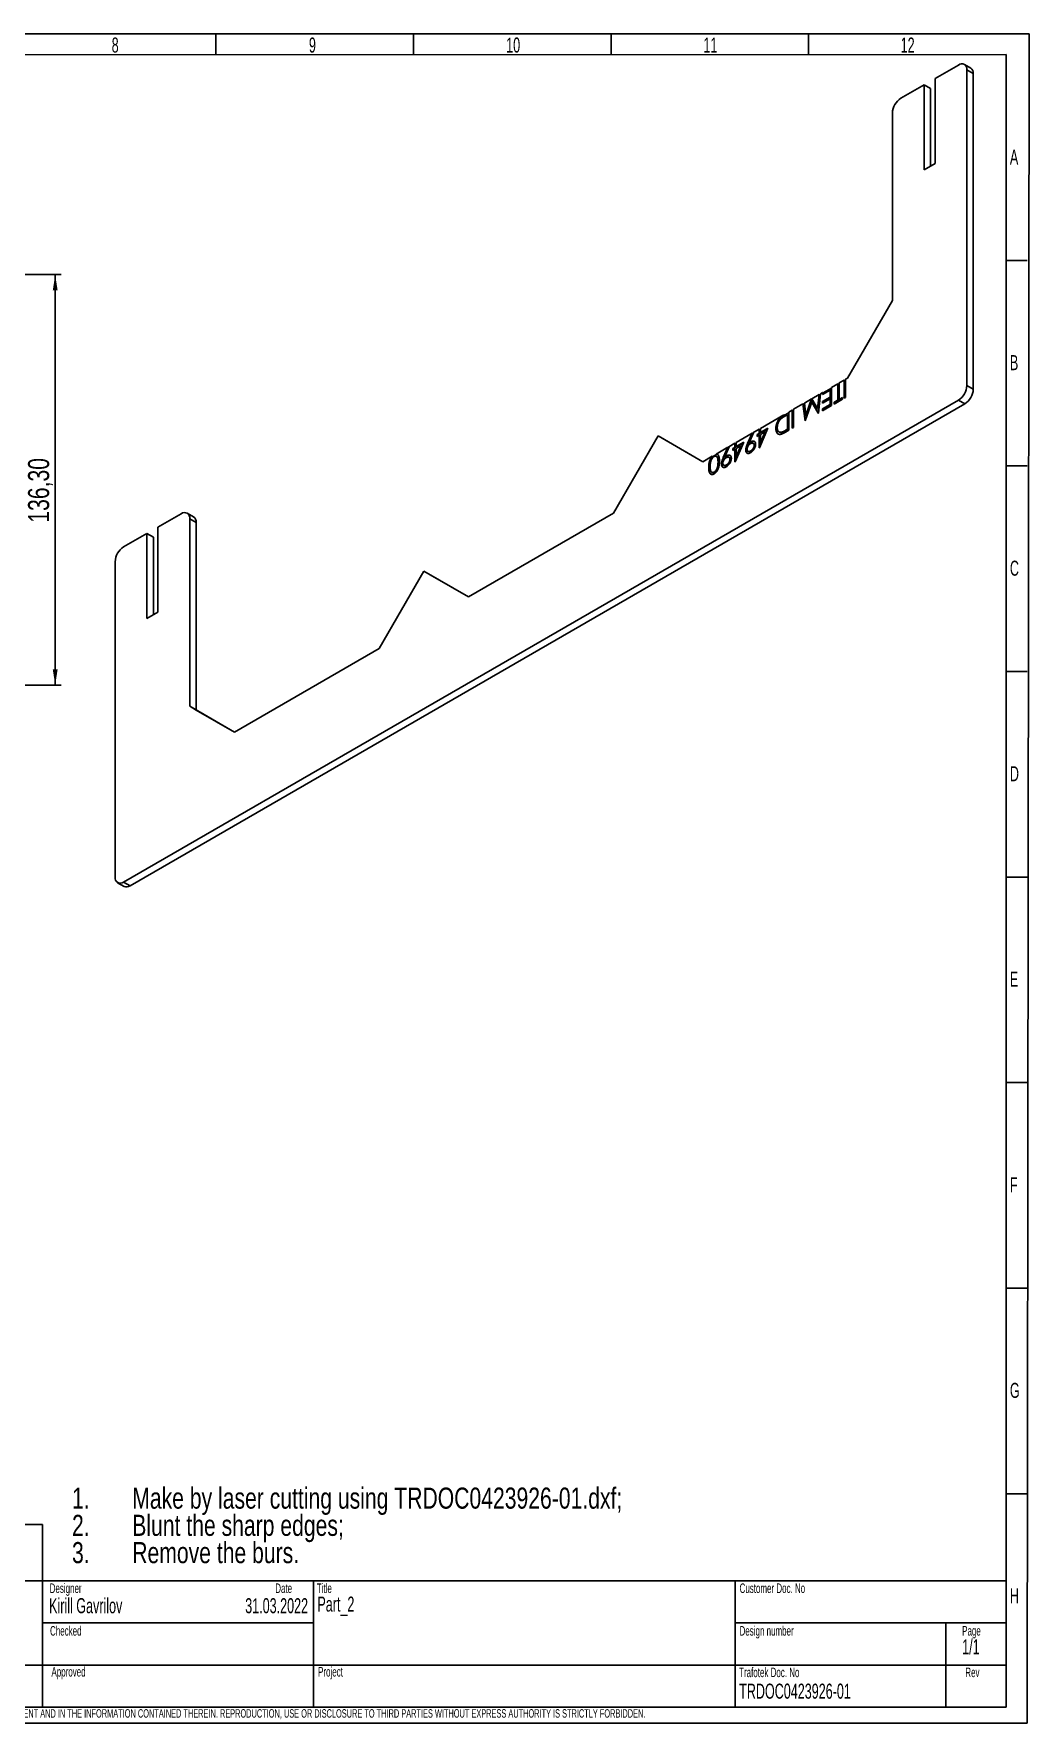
# Model space of a CAD drawing. Header units: millimetres. Extents: x 10 to 411, y 8 to 288.
# Drawn here: x 245.3 to 410.6, y 8 to 288.5 of the extents above; entities that cross this region are included whole.
import ezdxf

# ---------------------------------------------------------------- set-up
doc = ezdxf.new("R2010")
doc.units = ezdxf.units.MM
doc.layers.add('DIMENSIONS', color=124, linetype='Continuous')
doc.layers.add('SLD-0', color=179, linetype='Continuous')
doc.styles.add('SLDTEXTSTYLE1', font='TXT', dxfattribs={"width": 0.75})
doc.styles.add('SLDTEXTSTYLE2', font='TXT', dxfattribs={"width": 0.623711})
doc.styles.add('SLDTEXTSTYLE3', font='TXT', dxfattribs={"width": 0.523918})
doc.dimstyles.new('SLDDIMSTYLE0', dxfattribs={"dimtxt": 3.5, "dimasz": 2.6, "dimexe": 0, "dimexo": 0.0625, "dimgap": 0.875, "dimtad": 1, "dimlfac": 2, "dimrnd": 1e-09, "dimzin": 12, "dimdsep": 46, "dimtxsty": 'SLDTEXTSTYLE1', "dimsah": 1, "dimcen": 0.09, "dimadec": 0, "dimazin": 3, "dimtfac": 1, "dimtofl": 0, "dimtmove": 0, "dimatfit": 3, "dimfxl": 1, "dimfrac": 2, "dimtolj": 1, "dimtzin": 12, "dimarcsym": 0})

# ---------------------------------------------------------------- blocks, each defined once
blk = doc.blocks.new('SW_NOTE_0')
at = {"layer": 'DIMENSIONS', "color": 0, "char_height": 3.5, "attachment_point": 1, "style": 'SLDTEXTSTYLE1'}
for s, insert in [('1.', (-10, 4.51)), ('Make by laser cutting using TRDOC0423926-01.dxf;', (0, 4.51)), ('2.', (-10, -0.01)), ('Blunt the sharp edges;', (0, -0.01)), ('3.', (-10, -4.54)), ('Remove the burs.', (0, -4.54))]:
    blk.add_mtext(s, dxfattribs=dict(at, insert=insert))
blk = doc.blocks.new('_D_4')
at = {"layer": 'DIMENSIONS'}
for p, q in [((223.82, 248.51), (249.85, 248.51)), ((248.85, 248.51), (248.85, 180.36)), ((231.85, 180.36), (249.85, 180.36))]:
    blk.add_line(p, q, dxfattribs=at)
for points in [[(248.85, 248.51), (248.45, 245.91), (249.25, 245.91)], [(248.85, 180.36), (249.25, 182.96), (248.45, 182.96)]]:
    blk.add_solid(points, dxfattribs=at)
at = {"layer": 'DIMENSIONS', "insert": (244.34, 207.33), "char_height": 3.5, "attachment_point": 1, "rotation": 90, "style": 'SLDTEXTSTYLE1'}
blk.add_mtext('136,30', dxfattribs=at)

msp = doc.modelspace()

# ---------------------------------------------------------------- linework, layer by layer
at = {"color": 7, "linetype": 'Continuous', "lineweight": 25}
for p, q in [((394.9369, 281.0752), (398.8083, 283.3102)), ((400.8688, 282.7969), (399.8082, 283.4092)), ((394.9369, 281.0752), (394.9369, 266.9491)), ((400.2225, 230.1124), (400.2225, 282.4935)), ((401.2831, 281.8812), (400.2225, 282.4935)), ((401.2831, 229.5001), (401.2831, 281.8812)), ((389.2623, 277.7994), (393.1337, 280.0343)), ((393.1337, 265.9082), (393.1337, 280.0343)), ((394.1944, 279.422), (393.1337, 280.0343)), ((394.1944, 266.5205), (394.1944, 279.422)), ((387.8481, 275.3499), (387.8481, 244.1989)), ((394.9369, 266.9491), (393.1337, 265.9082)), ((387.8481, 244.1989), (380.4235, 231.3391)), ((378.7781, 230.3892), (377.7371, 229.7882)), ((378.7781, 227.6748), (378.7781, 230.3892)), ((378.8665, 230.3382), (378.7781, 230.3892)), ((378.8665, 230.3382), (379.0131, 230.4228)), ((378.8665, 227.6238), (378.8665, 230.3382)), ((379.8526, 231.0095), (379.0131, 230.5249)), ((379.0131, 230.5249), (379.0131, 227.8105)), ((379.8526, 227.9849), (379.8526, 231.0095)), ((379.941, 230.9585), (379.8526, 231.0095)), ((379.941, 230.9585), (380.0877, 231.0432)), ((379.941, 228.0359), (379.941, 230.9585)), ((380.4235, 231.3391), (380.0877, 231.1452)), ((380.0877, 231.1452), (380.0877, 228.1206)), ((400.2225, 230.1124), (401.2831, 229.5001)), ((260.2153, 147.6549), (398.8083, 227.6629)), ((374.4347, 227.8818), (373.2384, 227.1912)), ((373.2384, 227.1912), (373.4892, 225.1596)), ((374.463, 227.3553), (373.3843, 224.2508)), ((373.4892, 225.1596), (374.4347, 227.8818)), ((373.5776, 225.1086), (374.5231, 227.8308)), ((374.5231, 227.8308), (374.4347, 227.8818)), ((375.5444, 225.4978), (374.463, 227.3553)), ((374.5514, 227.3043), (374.463, 227.3553)), ((375.6871, 228.6048), (374.4877, 227.9124)), ((374.4877, 227.9124), (375.4369, 226.2791)), ((374.5231, 227.8308), (374.5321, 227.836)), ((375.5801, 225.5373), (374.5514, 227.3043)), ((375.4369, 226.2791), (375.6871, 228.6048)), ((375.5252, 226.2281), (375.7755, 228.5538)), ((375.9238, 228.7414), (375.578, 225.5172)), ((375.7755, 228.5538), (375.6871, 228.6048)), ((375.7755, 228.5538), (375.9121, 228.6326)), ((376.2596, 228.9353), (375.9238, 228.7414)), ((377.502, 229.3423), (376.2596, 228.6251)), ((376.2596, 228.6251), (376.2596, 228.9353)), ((376.348, 228.8843), (376.2596, 228.9353)), ((376.2596, 227.4618), (377.502, 228.179)), ((377.502, 227.8688), (376.2596, 227.1515)), ((376.2596, 227.1515), (376.2596, 227.4618)), ((376.348, 227.4107), (376.2596, 227.4618)), ((376.348, 228.8843), (377.7371, 229.6862)), ((376.348, 228.6761), (376.348, 228.8843)), ((376.348, 227.4107), (377.5904, 228.128)), ((376.348, 227.2026), (376.348, 227.4107)), ((377.502, 228.179), (377.502, 229.3423)), ((377.5904, 229.2913), (377.502, 229.3423)), ((377.5904, 228.128), (377.502, 228.179)), ((377.502, 226.9381), (377.502, 227.8688)), ((377.5904, 227.8178), (377.502, 227.8688)), ((377.5904, 228.128), (377.5904, 229.2913)), ((377.5904, 226.8871), (377.5904, 227.8178)), ((377.7371, 229.7882), (377.7371, 226.7636)), ((379.584, 227.8298), (378.2072, 227.035)), ((378.2072, 227.3452), (378.7781, 227.6748)), ((378.2072, 227.035), (378.2072, 227.3452)), ((378.2956, 227.2942), (378.2072, 227.3452)), ((378.2956, 227.2942), (378.8665, 227.6238)), ((378.2956, 227.0861), (378.2956, 227.2942)), ((378.8665, 227.6238), (378.7781, 227.6748)), ((379.0131, 227.8105), (379.584, 228.14)), ((379.1015, 227.7595), (379.0131, 227.8105)), ((379.1015, 227.7595), (379.584, 228.038)), ((379.584, 228.14), (379.584, 227.8298)), ((380.0877, 228.1206), (379.8526, 227.9849)), ((399.8689, 227.0506), (398.8083, 227.6629)), ((261.276, 147.0426), (399.8689, 227.0506)), ((369.84, 225.2293), (365.9505, 222.984)), ((369.9284, 225.1783), (369.84, 225.2293)), ((369.9284, 225.1783), (370.6517, 225.5959)), ((370.4166, 225.252), (370.116, 225.0785)), ((370.505, 225.201), (370.4166, 225.252)), ((370.4166, 222.8478), (370.4166, 225.252)), ((370.505, 222.7968), (370.505, 225.201)), ((371.2226, 226.0275), (370.6517, 225.6979)), ((370.6517, 225.6979), (370.6517, 222.6733)), ((371.2226, 223.0029), (371.2226, 226.0275)), ((371.311, 225.9765), (371.2226, 226.0275)), ((371.311, 225.9765), (371.4576, 226.0611)), ((371.311, 223.0539), (371.311, 225.9765)), ((373.0023, 227.0549), (371.4576, 226.1632)), ((371.4576, 226.1632), (371.4576, 223.1386)), ((373.3502, 224.2311), (373.0023, 227.0549)), ((373.0907, 227.0039), (373.0023, 227.0549)), ((373.0907, 227.0039), (373.2502, 227.0959)), ((373.4179, 224.3476), (373.0907, 227.0039)), ((373.5776, 225.1086), (373.4892, 225.1596)), ((375.5252, 226.2281), (375.4369, 226.2791)), ((375.578, 225.5172), (375.5444, 225.4978)), ((376.2596, 226.2209), (377.502, 226.9381)), ((377.7371, 226.7636), (376.2596, 225.9107)), ((376.2596, 225.9107), (376.2596, 226.2209)), ((376.348, 226.1699), (376.2596, 226.2209)), ((376.348, 226.1699), (377.5904, 226.8871)), ((376.348, 225.9617), (376.348, 226.1699)), ((377.5904, 226.8871), (377.502, 226.9381)), ((348.9572, 221.7477), (341.5326, 208.8878)), ((356.3819, 217.4601), (348.9572, 221.7477)), ((348.9572, 221.7477), (350.0179, 221.1354)), ((364.5614, 222.1821), (361.9209, 220.6577)), ((363.8009, 220.4585), (364.5614, 222.1821)), ((363.8892, 220.4075), (364.6498, 222.131)), ((364.7951, 222.2437), (364.0669, 220.5939)), ((364.6498, 222.131), (364.5614, 222.1821)), ((364.7781, 222.2051), (364.6498, 222.131)), ((365.7154, 222.8483), (364.7039, 222.2643)), ((364.7039, 222.2643), (364.7951, 222.2437)), ((364.7039, 222.2643), (364.7839, 222.2181)), ((365.4132, 221.9758), (365.7154, 222.1503)), ((365.4132, 221.6656), (365.4132, 221.9758)), ((365.5016, 221.9248), (365.4132, 221.9758)), ((365.7154, 221.8401), (365.4132, 221.6656)), ((365.5016, 221.9248), (365.8038, 222.0993)), ((365.5016, 221.7166), (365.5016, 221.9248)), ((365.7154, 222.1503), (365.7154, 222.8483)), ((365.8038, 222.7973), (365.7154, 222.8483)), ((365.8038, 222.0993), (365.7154, 222.1503)), ((365.7154, 219.7461), (365.7154, 221.8401)), ((365.8038, 221.7891), (365.7154, 221.8401)), ((367.193, 223.0033), (365.7632, 219.7737)), ((365.8038, 222.7973), (365.9505, 222.8819)), ((365.8038, 222.0993), (365.8038, 222.7973)), ((365.8038, 219.8655), (365.8038, 221.7891)), ((365.9505, 222.286), (367.193, 223.0033)), ((365.9505, 222.984), (365.9505, 222.286)), ((366.7312, 222.4265), (365.9505, 221.9758)), ((365.9505, 220.6622), (366.7312, 222.4265)), ((366.0389, 222.235), (365.9505, 222.286)), ((365.9505, 221.9758), (365.9505, 220.6622)), ((366.0389, 222.235), (367.1323, 222.8662)), ((366.0389, 220.6112), (366.8196, 222.3755)), ((366.8196, 222.3755), (366.7312, 222.4265)), ((368.591, 222.9321), (368.5026, 222.9831)), ((369.0145, 222.4076), (369.1249, 222.3438)), ((369.516, 222.3107), (369.4276, 222.3617)), ((370.6517, 222.6733), (370.1228, 222.368)), ((370.2325, 222.7415), (370.4166, 222.8478)), ((370.3209, 222.6905), (370.2325, 222.7415)), ((370.3209, 222.6905), (370.505, 222.7968)), ((370.505, 222.7968), (370.4166, 222.8478)), ((371.4576, 223.1386), (371.2226, 223.0029)), ((373.3843, 224.2508), (373.3502, 224.2311)), ((356.382, 217.4602), (350.0179, 221.1354)), ((360.5318, 219.8558), (358.5759, 218.7267)), ((359.7713, 218.1323), (360.5318, 219.8558)), ((359.8596, 218.0813), (360.6202, 219.8048)), ((360.7655, 219.9175), (360.0373, 218.2677)), ((360.6202, 219.8048), (360.5318, 219.8558)), ((360.7485, 219.8789), (360.6202, 219.8048)), ((361.6858, 220.522), (360.6743, 219.9381)), ((360.6743, 219.9381), (360.7655, 219.9175)), ((360.6743, 219.9381), (360.7543, 219.8919)), ((361.3836, 219.6496), (361.6858, 219.8241)), ((361.3836, 219.3394), (361.3836, 219.6496)), ((361.472, 219.5986), (361.3836, 219.6496)), ((361.6858, 219.5138), (361.3836, 219.3394)), ((361.472, 219.5986), (361.7742, 219.773)), ((361.472, 219.3904), (361.472, 219.5986)), ((361.6858, 219.8241), (361.6858, 220.522)), ((361.7742, 220.471), (361.6858, 220.522)), ((361.7742, 219.773), (361.6858, 219.8241)), ((361.6858, 217.4199), (361.6858, 219.5138)), ((361.7742, 219.4628), (361.6858, 219.5138)), ((363.1634, 220.677), (361.7336, 217.4475)), ((361.7742, 220.471), (361.9209, 220.5557)), ((361.7742, 219.773), (361.7742, 220.471)), ((361.7742, 217.5393), (361.7742, 219.4628)), ((361.9209, 219.9598), (363.1634, 220.677)), ((361.9209, 220.6577), (361.9209, 219.9598)), ((361.9209, 218.336), (362.7016, 220.1003)), ((362.7016, 220.1003), (361.9209, 219.6495)), ((362.0093, 219.9087), (361.9209, 219.9598)), ((361.9209, 219.6495), (361.9209, 218.336)), ((362.0093, 219.9087), (363.1027, 220.5399)), ((362.0093, 218.2849), (362.79, 220.0492)), ((362.79, 220.0492), (362.7016, 220.1003)), ((363.5875, 219.3451), (363.4992, 219.3961)), ((363.8892, 220.4075), (363.8009, 220.4585)), ((363.8683, 219.2072), (363.9788, 219.1435)), ((364.1553, 220.5429), (364.0669, 220.5939)), ((364.4113, 219.2014), (364.3229, 219.2525)), ((364.4307, 220.7249), (364.3423, 220.776)), ((364.8674, 220.4383), (364.7569, 220.5021)), ((364.9979, 220.1411), (364.9095, 220.1921)), ((365.7632, 219.7737), (365.7154, 219.7461)), ((366.0389, 220.6112), (365.9505, 220.6622)), ((357.9384, 218.3587), (356.3819, 217.4601)), ((357.4424, 216.4592), (357.354, 216.5102)), ((358.0268, 218.3077), (357.9384, 218.3587)), ((358.6643, 218.6757), (358.0268, 218.3077)), ((358.5759, 218.7267), (358.6643, 218.6757)), ((358.7498, 218.2781), (358.6393, 218.3419)), ((358.9871, 217.3497), (358.8987, 217.4008)), ((359.5579, 217.0189), (359.4696, 217.0699)), ((359.8596, 218.0813), (359.7713, 218.1323)), ((359.8387, 216.881), (359.9492, 216.8172)), ((360.1257, 218.2167), (360.0373, 218.2677)), ((360.3817, 216.8752), (360.2933, 216.9262)), ((360.4011, 218.3987), (360.3127, 218.4497)), ((360.8378, 218.112), (360.7273, 218.1758)), ((360.9683, 217.8149), (360.8799, 217.8659)), ((361.7336, 217.4475), (361.6858, 217.4199)), ((362.0093, 218.2849), (361.9209, 218.336)), ((357.8523, 215.7184), (357.9628, 215.6547)), ((358.3386, 215.6957), (358.2502, 215.7467)), ((265.8899, 206.578), (269.7613, 208.8129)), ((271.8219, 208.2996), (270.7612, 208.9119)), ((271.1755, 176.8452), (271.1755, 207.9962)), ((272.2362, 207.3839), (271.1755, 207.9962)), ((341.5326, 208.8878), (317.491, 195.0089)), ((260.2153, 203.3022), (264.0867, 205.5371)), ((264.0867, 191.4109), (264.0867, 205.5371)), ((265.1474, 204.9248), (264.0867, 205.5371)), ((265.1474, 192.0232), (265.1474, 204.9248)), ((265.8899, 206.578), (265.8899, 192.4518)), ((272.2362, 176.2329), (272.2362, 207.3839)), ((258.8011, 200.8527), (258.8011, 148.4716)), ((310.0664, 199.2964), (302.6417, 186.4366)), ((317.491, 195.0089), (310.0664, 199.2964)), ((310.0664, 199.2964), (311.127, 198.6841)), ((317.4912, 195.009), (311.127, 198.6841)), ((265.8899, 192.4518), (264.0867, 191.4109)), ((302.6417, 186.4366), (278.6001, 172.5577)), ((278.6001, 172.5577), (271.1755, 176.8452)), ((271.1755, 176.8452), (272.2362, 176.2329)), ((278.6003, 172.5578), (272.2362, 176.2329)), ((259.2154, 147.5559), (260.2761, 146.9436)), ((260.2153, 147.6549), (261.276, 147.0426))]:
    msp.add_line(p, q, dxfattribs=at)
for centre, radius, start, end in [((399.3603, 282.6333), 0.8734, 350.785963, 129.203285), ((400.3031, 281.9894), 0.986, 353.701152, 54.986667), ((390.9185, 275.2102), 3.0736, 122.605478, 177.394522), ((397.152, 230.2521), 3.0736, 302.605478, 357.394522), ((398.2127, 229.6398), 3.0736, 302.605478, 357.394522), ((270.3133, 208.1361), 0.8734, 350.785963, 129.203285), ((271.2561, 207.4921), 0.986, 353.701152, 54.986667), ((261.8716, 200.713), 3.0736, 122.605478, 177.394522), ((259.6633, 148.3317), 0.8734, 170.785963, 309.203285), ((260.6902, 147.8604), 1.006, 245.692881, 305.617577)]:
    msp.add_arc(centre, radius, start, end, dxfattribs=at)
for points, knots in [([(368.5026, 222.9831), (368.5031, 223.0208), (368.504, 223.095), (368.5123, 223.2084), (368.5244, 223.3207), (368.5431, 223.4332), (368.5661, 223.5451), (368.5944, 223.6566), (368.628, 223.7677), (368.6669, 223.8779), (368.7096, 223.9857), (368.756, 224.0902), (368.8047, 224.1911), (368.8574, 224.2878), (368.9124, 224.3815), (368.9715, 224.4704), (369.0329, 224.556), (369.0984, 224.6379), (369.1686, 224.7176), (369.2453, 224.795), (369.3282, 224.8713), (369.4178, 224.9458), (369.514, 225.0196), (369.6168, 225.0912), (369.7262, 225.1626), (369.8013, 225.2067), (369.84, 225.2293)], [0, 0, 0, 0, 0.046078933, 0.090803351, 0.13429017, 0.177017662, 0.218814422, 0.260152581, 0.300986781, 0.341519268, 0.381487275, 0.420162494, 0.457766557, 0.494780748, 0.531055647, 0.566986261, 0.602559674, 0.638045847, 0.674795303, 0.713407958, 0.754451131, 0.79782304, 0.843995382, 0.893075631, 0.944965437, 1, 1, 1, 1]), ([(368.591, 222.9321), (368.5914, 222.9698), (368.5924, 223.044), (368.6007, 223.1574), (368.6128, 223.2697), (368.6315, 223.3821), (368.6545, 223.494), (368.6828, 223.6056), (368.7164, 223.7167), (368.7553, 223.8268), (368.798, 223.9347), (368.8444, 224.0391), (368.8931, 224.14), (368.9458, 224.2368), (369.0008, 224.3305), (369.0599, 224.4194), (369.1213, 224.505), (369.1868, 224.5869), (369.257, 224.6666), (369.3337, 224.744), (369.4166, 224.8203), (369.5062, 224.8948), (369.6024, 224.9686), (369.7052, 225.0401), (369.8146, 225.1115), (369.8897, 225.1556), (369.9284, 225.1783)], [0, 0, 0, 0, 0.046078933, 0.090803351, 0.13429017, 0.177017662, 0.218814422, 0.260152581, 0.300986781, 0.341519268, 0.381487275, 0.420162494, 0.457766557, 0.494780748, 0.531055647, 0.566986261, 0.602559674, 0.638045847, 0.674795303, 0.713407958, 0.754451131, 0.79782304, 0.843995382, 0.893075631, 0.944965437, 1, 1, 1, 1]), ([(369.3673, 224.5693), (369.3434, 224.5458), (369.2961, 224.4993), (369.2281, 224.4249), (369.1647, 224.3468), (369.1047, 224.2658), (369.0486, 224.1815), (368.9966, 224.0937), (368.9484, 224.003), (368.9047, 223.9095), (368.8651, 223.8139), (368.831, 223.7169), (368.8022, 223.619), (368.7785, 223.5202), (368.7601, 223.4207), (368.7471, 223.3202), (368.7391, 223.2186), (368.7381, 223.1521), (368.7376, 223.1182)], [0, 0, 0, 0, 0.06240129, 0.12331213, 0.18308578, 0.24173182, 0.30085031, 0.35993899, 0.41912803, 0.47976421, 0.54070549, 0.60214534, 0.66452434, 0.72785344, 0.79250989, 0.85927327, 0.92847954, 1, 1, 1, 1]), ([(370.116, 225.0785), (370.0728, 225.0533), (369.9897, 225.0049), (369.8702, 224.9323), (369.7611, 224.8634), (369.6622, 224.798), (369.5737, 224.736), (369.4953, 224.6786), (369.4274, 224.6241), (369.3863, 224.5866), (369.3673, 224.5693)], [0, 0, 0, 0, 0.17190066, 0.33062793, 0.47554884, 0.60674619, 0.7250238, 0.82974239, 0.92132282, 1, 1, 1, 1]), ([(369.2917, 221.9973), (369.2614, 221.9931), (369.2015, 221.9849), (369.1162, 221.9854), (369.0356, 221.9951), (368.9605, 222.0156), (368.8905, 222.0459), (368.8248, 222.0851), (368.7653, 222.1361), (368.71, 222.1953), (368.6615, 222.2649), (368.6188, 222.3425), (368.5824, 222.428), (368.5539, 222.5233), (368.5304, 222.6255), (368.5146, 222.7372), (368.5042, 222.8562), (368.5031, 222.9404), (368.5026, 222.9831)], [0, 0, 0, 0, 0.06154353, 0.12169145, 0.18115062, 0.24006571, 0.29867208, 0.35761618, 0.4175722, 0.47864895, 0.54039374, 0.60233023, 0.66510855, 0.72856566, 0.79365537, 0.86053753, 0.92923762, 1, 1, 1, 1]), ([(368.9635, 222.0221), (368.8793, 222.0847), (368.6411, 222.2619), (368.6107, 222.669), (368.591, 222.9321)], [0, 0, 0, 0, 0.35344996, 1, 1, 1, 1]), ([(368.7376, 223.1182), (368.738, 223.0831), (368.7388, 223.014), (368.7483, 222.9175), (368.7621, 222.8275), (368.7821, 222.7448), (368.8079, 222.6694), (368.8388, 222.6005), (368.8763, 222.5399), (368.9187, 222.486), (368.9663, 222.4402), (369.0189, 222.4032), (369.076, 222.3746), (369.1373, 222.3541), (369.2035, 222.3431), (369.2737, 222.3399), (369.3488, 222.346), (369.4011, 222.3564), (369.4276, 222.3617)], [0, 0, 0, 0, 0.07014206, 0.13779469, 0.20319983, 0.26713933, 0.3299811, 0.39158851, 0.45305506, 0.51408261, 0.57474081, 0.63459852, 0.69384165, 0.75347367, 0.81315009, 0.87409605, 0.93601533, 1, 1, 1, 1]), ([(369.1211, 222.3634), (369.1637, 222.3371), (369.2737, 222.2693), (369.424, 222.295), (369.516, 222.3107)], [0, 0, 0, 0, 0.387788125, 1, 1, 1, 1]), ([(370.1228, 222.368), (370.0768, 222.3418), (369.9879, 222.2913), (369.8595, 222.2218), (369.7409, 222.1616), (369.632, 222.1109), (369.5329, 222.0684), (369.4435, 222.0354), (369.3639, 222.0114), (369.3149, 222.0018), (369.2917, 221.9973)], [0, 0, 0, 0, 0.16428963, 0.31740672, 0.45884478, 0.58874629, 0.70783058, 0.81576956, 0.91287968, 1, 1, 1, 1]), ([(369.4276, 222.3617), (369.4496, 222.3674), (369.4963, 222.3794), (369.5725, 222.4072), (369.6583, 222.4423), (369.754, 222.4854), (369.8595, 222.5376), (369.975, 222.5977), (370.1004, 222.6657), (370.1874, 222.7156), (370.2325, 222.7415)], [0, 0, 0, 0, 0.08431862, 0.17928451, 0.28658253, 0.40511148, 0.53559287, 0.67819021, 0.83297584, 1, 1, 1, 1]), ([(369.516, 222.3107), (369.538, 222.3164), (369.5847, 222.3284), (369.6609, 222.3561), (369.7467, 222.3913), (369.8424, 222.4344), (369.9479, 222.4866), (370.0634, 222.5467), (370.1888, 222.6147), (370.2757, 222.6646), (370.3209, 222.6905)], [0, 0, 0, 0, 0.08431862, 0.17928451, 0.28658253, 0.40511148, 0.53559287, 0.67819021, 0.83297584, 1, 1, 1, 1]), ([(363.4992, 219.3961), (363.5, 219.4284), (363.5018, 219.4938), (363.5144, 219.5987), (363.5352, 219.7103), (363.5588, 219.8085), (363.5834, 219.892), (363.604, 219.9596), (363.6291, 220.0319), (363.6576, 220.1087), (363.6882, 220.1899), (363.7227, 220.2756), (363.7603, 220.3655), (363.7871, 220.427), (363.8009, 220.4585)], [0, 0, 0, 0, 0.09831201, 0.19940132, 0.30482373, 0.41537453, 0.47402035, 0.53675813, 0.60304249, 0.67411601, 0.74943729, 0.8282674, 0.91206128, 1, 1, 1, 1]), ([(364.3109, 218.9353), (364.2746, 218.9159), (364.2029, 218.8776), (364.0973, 218.8397), (363.9961, 218.8196), (363.9, 218.8174), (363.8116, 218.8335), (363.7317, 218.8668), (363.6628, 218.9195), (363.604, 218.9883), (363.5577, 219.0726), (363.5238, 219.1688), (363.5031, 219.2765), (363.5005, 219.356), (363.4992, 219.3961)], [0, 0, 0, 0, 0.08552585, 0.16899103, 0.25231653, 0.33604917, 0.41942466, 0.50127499, 0.583707, 0.66765361, 0.7519368, 0.8346098, 0.91653177, 1, 1, 1, 1]), ([(363.5875, 219.3451), (363.5884, 219.3774), (363.5902, 219.4428), (363.6028, 219.5477), (363.6235, 219.6593), (363.6472, 219.7574), (363.6718, 219.841), (363.6924, 219.9086), (363.7175, 219.9809), (363.746, 220.0576), (363.7766, 220.1389), (363.8111, 220.2245), (363.8487, 220.3145), (363.8755, 220.376), (363.8892, 220.4075)], [0, 0, 0, 0, 0.09831201, 0.19940132, 0.30482373, 0.41537453, 0.47402035, 0.53675813, 0.60304249, 0.67411601, 0.74943729, 0.8282674, 0.91206128, 1, 1, 1, 1]), ([(363.8303, 218.8364), (363.8103, 218.8411), (363.7139, 218.8639), (363.6196, 219.0456), (363.5982, 219.2453), (363.5875, 219.3451)], [0, 0, 0, 0, 0.11624201, 0.55816282, 1, 1, 1, 1]), ([(364.2988, 220.4406), (364.278, 220.4279), (364.2374, 220.4032), (364.178, 220.3612), (364.122, 220.3149), (364.0689, 220.2647), (364.0189, 220.2111), (363.972, 220.1537), (363.9286, 220.0924), (363.8886, 220.0284), (363.8523, 219.9627), (363.821, 219.8967), (363.7939, 219.8314), (363.7723, 219.7665), (363.7548, 219.7022), (363.7427, 219.6383), (363.736, 219.5753), (363.7348, 219.5344), (363.7342, 219.5137)], [0, 0, 0, 0, 0.07273292, 0.14158627, 0.20841961, 0.27253624, 0.33572134, 0.39805975, 0.45974872, 0.52248071, 0.58426632, 0.64484512, 0.70381436, 0.76144353, 0.81998116, 0.87848375, 0.93824759, 1, 1, 1, 1]), ([(363.7342, 219.5137), (363.7347, 219.4935), (363.7357, 219.4538), (363.7436, 219.3992), (363.7575, 219.3504), (363.7764, 219.3066), (363.8007, 219.2682), (363.8303, 219.2354), (363.8654, 219.208), (363.9053, 219.1863), (363.9491, 219.1705), (363.996, 219.1618), (364.0448, 219.1593), (364.0962, 219.165), (364.1494, 219.176), (364.2051, 219.1942), (364.2633, 219.22), (364.3028, 219.2415), (364.3229, 219.2525)], [0, 0, 0, 0, 0.06073771, 0.11969112, 0.17769138, 0.23591203, 0.29449096, 0.35413184, 0.41550179, 0.48006301, 0.54497531, 0.60911045, 0.67253005, 0.73555021, 0.7991856, 0.86433366, 0.93086253, 1, 1, 1, 1]), ([(363.9771, 219.1654), (363.9997, 219.147), (364.0634, 219.0953), (364.2206, 219.1095), (364.3477, 219.1708), (364.4113, 219.2014)], [0, 0, 0, 0, 0.21561535, 0.60761708, 1, 1, 1, 1]), ([(364.0669, 220.5939), (364.1133, 220.6276), (364.2048, 220.6939), (364.297, 220.7489), (364.3423, 220.776)], [0, 0, 0, 0, 0.50799251, 1, 1, 1, 1]), ([(364.1553, 220.5429), (364.2017, 220.5766), (364.2932, 220.6429), (364.3854, 220.6979), (364.4307, 220.7249)], [0, 0, 0, 0, 0.50799251, 1, 1, 1, 1]), ([(364.9095, 220.1921), (364.9091, 220.2123), (364.9082, 220.2521), (364.8996, 220.3063), (364.8851, 220.3548), (364.8659, 220.3984), (364.8402, 220.4357), (364.809, 220.4673), (364.7729, 220.4947), (364.7308, 220.5145), (364.6857, 220.5296), (364.6372, 220.5375), (364.5863, 220.5382), (364.5334, 220.5329), (364.478, 220.5203), (364.4203, 220.501), (364.3602, 220.474), (364.3194, 220.4519), (364.2988, 220.4406)], [0, 0, 0, 0, 0.05955456, 0.11745249, 0.17448431, 0.23179217, 0.2892813, 0.34877468, 0.41054757, 0.4747272, 0.53975775, 0.60412355, 0.66839229, 0.73204283, 0.79668823, 0.86287125, 0.93044415, 1, 1, 1, 1]), ([(365.1446, 220.343), (365.1433, 220.2999), (365.1407, 220.2154), (365.1203, 220.0822), (365.0864, 219.9478), (365.0398, 219.8128), (364.9801, 219.6793), (364.9091, 219.5488), (364.8264, 219.4226), (364.7341, 219.302), (364.6344, 219.1899), (364.5296, 219.0907), (364.4214, 219.0035), (364.3479, 218.9581), (364.3109, 218.9353)], [0, 0, 0, 0, 0.085250921, 0.167330264, 0.248180768, 0.329200218, 0.409946107, 0.490624231, 0.573035074, 0.65830835, 0.744266921, 0.828981514, 0.91393641, 1, 1, 1, 1]), ([(364.3229, 219.2525), (364.3429, 219.2646), (364.382, 219.2886), (364.4397, 219.3296), (364.495, 219.3756), (364.5481, 219.4259), (364.5993, 219.4793), (364.6478, 219.5381), (364.6941, 219.6007), (364.7379, 219.6669), (364.7778, 219.7349), (364.8134, 219.8027), (364.843, 219.8699), (364.8673, 219.9364), (364.8862, 220.002), (364.9001, 220.0668), (364.908, 220.1306), (364.909, 220.1714), (364.9095, 220.1921)], [0, 0, 0, 0, 0.0687038, 0.13479629, 0.19951424, 0.26330412, 0.32647727, 0.38952118, 0.45331105, 0.51838093, 0.58309889, 0.64500845, 0.70479411, 0.76351525, 0.82187725, 0.88001831, 0.93911484, 1, 1, 1, 1]), ([(364.3423, 220.776), (364.3698, 220.791), (364.4238, 220.8206), (364.5032, 220.8538), (364.5795, 220.8782), (364.6526, 220.8917), (364.7224, 220.8954), (364.789, 220.8893), (364.8524, 220.8731), (364.9119, 220.8471), (364.966, 220.8121), (365.0143, 220.7698), (365.0542, 220.7181), (365.0879, 220.6599), (365.1127, 220.5918), (365.1313, 220.5167), (365.1425, 220.4337), (365.1439, 220.3735), (365.1446, 220.343)], [0, 0, 0, 0, 0.06629268, 0.13012673, 0.19285572, 0.25475088, 0.31591438, 0.3773406, 0.44020561, 0.50417332, 0.56802967, 0.63022166, 0.69085337, 0.75103291, 0.81147209, 0.87275476, 0.93539291, 1, 1, 1, 1]), ([(364.4113, 219.2014), (364.4313, 219.2136), (364.4704, 219.2375), (364.5281, 219.2786), (364.5834, 219.3246), (364.6365, 219.3748), (364.6877, 219.4283), (364.7362, 219.4871), (364.7825, 219.5497), (364.8263, 219.6159), (364.8662, 219.6839), (364.9018, 219.7517), (364.9314, 219.8189), (364.9557, 219.8853), (364.9746, 219.9509), (364.9885, 220.0158), (364.9964, 220.0796), (364.9974, 220.1204), (364.9979, 220.1411)], [0, 0, 0, 0, 0.0687038, 0.13479629, 0.19951424, 0.26330412, 0.32647727, 0.38952118, 0.45331105, 0.51838093, 0.58309889, 0.64500845, 0.70479411, 0.76351525, 0.82187725, 0.88001831, 0.93911484, 1, 1, 1, 1]), ([(364.4307, 220.7249), (364.5493, 220.7815), (364.7679, 220.8857), (364.9301, 220.8107), (365.0044, 220.7763)], [0, 0, 0, 0, 0.54215993, 1, 1, 1, 1]), ([(364.9979, 220.1411), (364.9881, 220.2349), (364.9735, 220.3751), (364.8784, 220.4151), (364.8469, 220.4283)], [0, 0, 0, 0, 0.66896737, 1, 1, 1, 1]), ([(357.354, 216.5102), (357.3545, 216.5568), (357.3555, 216.6477), (357.3603, 216.7823), (357.3701, 216.9124), (357.3821, 217.0365), (357.3994, 217.1563), (357.4186, 217.2704), (357.4431, 217.3798), (357.4702, 217.4841), (357.5015, 217.584), (357.535, 217.6802), (357.5719, 217.773), (357.6109, 217.8623), (357.6533, 217.9476), (357.6979, 218.0295), (357.7456, 218.108), (357.7962, 218.1826), (357.8484, 218.2535), (357.8964, 218.3115), (357.9266, 218.3457), (357.9384, 218.3587)], [0, 0, 0, 0, 0.065059634, 0.127049804, 0.185506124, 0.240751935, 0.292964118, 0.342446011, 0.388918242, 0.43267545, 0.474525867, 0.51466987, 0.55364305, 0.591461438, 0.627838851, 0.663418981, 0.698597706, 0.733202915, 0.767395276, 0.800834807, 0.821858786, 0.821858786, 0.821858786, 0.821858786]), ([(358.2581, 215.4411), (358.2372, 215.4294), (358.1957, 215.4061), (358.1347, 215.3802), (358.0746, 215.3576), (358.0166, 215.3434), (357.9594, 215.3336), (357.9046, 215.3325), (357.85, 215.3342), (357.7984, 215.3449), (357.748, 215.3607), (357.7008, 215.3843), (357.6555, 215.4136), (357.6139, 215.451), (357.5741, 215.4944), (357.5378, 215.5453), (357.504, 215.603), (357.4723, 215.6669), (357.4445, 215.7402), (357.4198, 215.822), (357.3996, 215.9138), (357.3829, 216.0145), (357.3699, 216.1249), (357.3604, 216.2446), (357.3554, 216.3741), (357.3545, 216.4641), (357.354, 216.5102)], [0, 0, 0, 0, 0.03378794, 0.06722611, 0.09984138, 0.13254541, 0.1651298, 0.19801064, 0.23127981, 0.26504391, 0.29921576, 0.33435884, 0.36969501, 0.40625758, 0.44380352, 0.48298153, 0.52308485, 0.56526678, 0.60934288, 0.65639259, 0.70588702, 0.75832575, 0.81383275, 0.87279522, 0.93472257, 1, 1, 1, 1]), ([(357.4424, 216.4592), (357.4429, 216.5058), (357.4439, 216.5966), (357.4487, 216.7313), (357.4585, 216.8613), (357.4705, 216.9855), (357.4878, 217.1052), (357.507, 217.2194), (357.5315, 217.3288), (357.5586, 217.4331), (357.5899, 217.533), (357.6234, 217.6292), (357.6603, 217.722), (357.6992, 217.8112), (357.7417, 217.8966), (357.7863, 217.9785), (357.834, 218.057), (357.8846, 218.1315), (357.9368, 218.2025), (357.9847, 218.2604), (358.015, 218.2947), (358.0268, 218.3077)], [0, 0, 0, 0, 0.065059634, 0.127049804, 0.185506124, 0.240751935, 0.292964118, 0.342446011, 0.388918242, 0.43267545, 0.474525867, 0.51466987, 0.55364305, 0.591461438, 0.627838851, 0.663418981, 0.698597706, 0.733202915, 0.767395276, 0.800834807, 0.821858786, 0.821858786, 0.821858786, 0.821858786]), ([(357.8087, 215.3674), (357.7369, 215.4095), (357.5556, 215.5157), (357.4593, 215.9398), (357.448, 216.2859), (357.4424, 216.4592)], [0, 0, 0, 0, 0.246364007, 0.622542941, 1, 1, 1, 1]), ([(357.6882, 217.4624), (357.6803, 217.4308), (357.6643, 217.3668), (357.6437, 217.2698), (357.6274, 217.1713), (357.6127, 217.07), (357.6027, 216.967), (357.5947, 216.8612), (357.59, 216.7532), (357.5894, 216.6813), (357.5891, 216.6447)], [0, 0, 0, 0, 0.11058834, 0.22454175, 0.34250349, 0.4643241, 0.59075603, 0.72222748, 0.85884284, 1, 1, 1, 1]), ([(357.5891, 216.6447), (357.5894, 216.6086), (357.5901, 216.5378), (357.5943, 216.4362), (357.6011, 216.3411), (357.6103, 216.2523), (357.6229, 216.1707), (357.6381, 216.0956), (357.6559, 216.0269), (357.6763, 215.9646), (357.6993, 215.9089), (357.7247, 215.8595), (357.7518, 215.8157), (357.7812, 215.7781), (357.8126, 215.746), (357.8471, 215.7213), (357.8824, 215.7006), (357.9326, 215.6835), (357.9979, 215.6738), (358.0796, 215.6786), (358.1642, 215.7023), (358.2216, 215.732), (358.2502, 215.7467)], [0, 0, 0, 0, 0.06567642, 0.128493, 0.18814721, 0.24507407, 0.29941241, 0.35085696, 0.39987856, 0.44660522, 0.49118476, 0.53330351, 0.57377697, 0.61244771, 0.64951584, 0.68544813, 0.72027443, 0.75400385, 0.81908686, 0.88050216, 0.94031568, 1, 1, 1, 1]), ([(358.2502, 218.306), (358.2212, 218.2878), (358.1633, 218.2515), (358.0783, 218.177), (357.9965, 218.0885), (357.932, 218.0039), (357.883, 217.9304), (357.8478, 217.8716), (357.8156, 217.8098), (357.7851, 217.7456), (357.757, 217.6785), (357.7315, 217.6089), (357.7083, 217.5363), (357.695, 217.4874), (357.6882, 217.4624)], [0, 0, 0, 0, 0.11280179, 0.22520344, 0.3396628, 0.45973103, 0.52178443, 0.58396867, 0.64821036, 0.71391049, 0.781027, 0.85146622, 0.92405851, 1, 1, 1, 1]), ([(358.8987, 217.4008), (358.8986, 217.4411), (358.8984, 217.5194), (358.8939, 217.6306), (358.8877, 217.7332), (358.8798, 217.8274), (358.868, 217.9115), (358.8546, 217.9871), (358.8386, 218.0536), (358.8195, 218.1114), (358.7977, 218.1616), (358.774, 218.2064), (358.7484, 218.2464), (358.7202, 218.2811), (358.689, 218.31), (358.6555, 218.3336), (358.6196, 218.3518), (358.5698, 218.3694), (358.5045, 218.38), (358.4218, 218.3738), (358.3367, 218.351), (358.279, 218.321), (358.2502, 218.306)], [0, 0, 0, 0, 0.07295967, 0.1416004, 0.20558682, 0.26533175, 0.32063415, 0.37150104, 0.41847984, 0.46139387, 0.50183349, 0.54050878, 0.5778894, 0.61431631, 0.64970186, 0.68457034, 0.71863385, 0.75235974, 0.81763093, 0.87970789, 0.93995848, 1, 1, 1, 1]), ([(358.2502, 215.7467), (358.2792, 215.7652), (358.3372, 215.8022), (358.4227, 215.8765), (358.5049, 215.9662), (358.57, 216.0515), (358.6195, 216.126), (358.6548, 216.1855), (358.6881, 216.2473), (358.7191, 216.3119), (358.7472, 216.379), (358.7732, 216.4484), (358.7967, 216.5203), (358.8185, 216.5957), (358.8374, 216.6755), (358.8543, 216.761), (358.8674, 216.8525), (358.8791, 216.9505), (358.8879, 217.0545), (358.8939, 217.1644), (358.8984, 217.2812), (358.8986, 217.3601), (358.8987, 217.4008)], [0, 0, 0, 0, 0.06038899, 0.120888, 0.1826144, 0.24736498, 0.28108194, 0.3148718, 0.349216, 0.38459218, 0.42100945, 0.45806029, 0.49672534, 0.53715426, 0.58005692, 0.6271124, 0.67832415, 0.73397276, 0.79373859, 0.85770807, 0.92669498, 1, 1, 1, 1]), ([(359.1338, 217.5377), (359.1335, 217.4891), (359.133, 217.3946), (359.1277, 217.2543), (359.1189, 217.1205), (359.1068, 216.9933), (359.0921, 216.873), (359.0725, 216.7587), (359.0502, 216.651), (359.0244, 216.5493), (358.9952, 216.4524), (358.9634, 216.3594), (358.9278, 216.2696), (358.8904, 216.1831), (358.8498, 216.0998), (358.8061, 216.0201), (358.7598, 215.9433), (358.7106, 215.8701), (358.659, 215.8014), (358.6066, 215.7357), (358.5518, 215.6761), (358.4959, 215.6199), (358.4386, 215.5679), (358.3798, 215.5208), (358.3194, 215.4777), (358.2787, 215.4534), (358.2581, 215.4411)], [0, 0, 0, 0, 0.06859388, 0.13324459, 0.19431047, 0.25127649, 0.30451012, 0.35423105, 0.40047623, 0.44340593, 0.4840096, 0.5232466, 0.56103626, 0.59789373, 0.63351159, 0.66850019, 0.70287532, 0.73706463, 0.77067208, 0.80356722, 0.8361831, 0.86846168, 0.90084762, 0.93346725, 0.96625794, 1, 1, 1, 1]), ([(358.3386, 215.6957), (358.3675, 215.7142), (358.4256, 215.7512), (358.511, 215.8255), (358.5933, 215.9152), (358.6584, 216.0005), (358.7079, 216.075), (358.7432, 216.1344), (358.7765, 216.1963), (358.8075, 216.2609), (358.8356, 216.328), (358.8615, 216.3974), (358.8851, 216.4693), (358.9069, 216.5446), (358.9258, 216.6244), (358.9427, 216.71), (358.9558, 216.8015), (358.9675, 216.8995), (358.9763, 217.0034), (358.9823, 217.1134), (358.9868, 217.2302), (358.987, 217.3091), (358.9871, 217.3497)], [0, 0, 0, 0, 0.06038899, 0.120888, 0.1826144, 0.24736498, 0.28108194, 0.3148718, 0.349216, 0.38459218, 0.42100945, 0.45806029, 0.49672534, 0.53715426, 0.58005692, 0.6271124, 0.67832415, 0.73397276, 0.79373859, 0.85770807, 0.92669498, 1, 1, 1, 1]), ([(358.5759, 218.7267), (358.5857, 218.7272), (358.6133, 218.7274), (358.6579, 218.7243), (358.7091, 218.7151), (358.7577, 218.6989), (358.8042, 218.6766), (358.8473, 218.6465), (358.8876, 218.6097), (358.9254, 218.5665), (358.9608, 218.5171), (358.9925, 218.46), (359.0223, 218.3968), (359.0486, 218.3245), (359.0716, 218.2427), (359.0909, 218.1505), (359.1064, 218.0477), (359.119, 217.9351), (359.1277, 217.812), (359.133, 217.6789), (359.1335, 217.5856), (359.1338, 217.5377)], [0.178568168, 0.178568168, 0.178568168, 0.178568168, 0.196131023, 0.228932781, 0.262192061, 0.296028766, 0.330258969, 0.365104594, 0.400999259, 0.437909837, 0.476000968, 0.515551117, 0.556588259, 0.599944081, 0.646608288, 0.696400862, 0.749756516, 0.806838353, 0.867421666, 0.931879629, 1, 1, 1, 1]), ([(358.6643, 218.6757), (358.7037, 218.6759), (358.7868, 218.6763), (358.8512, 218.6362), (358.8851, 218.6151)], [0, 0, 0, 0, 0.47386054, 1, 1, 1, 1]), ([(358.9871, 217.3497), (358.9838, 217.4852), (358.9773, 217.7556), (358.9265, 218.1178), (358.7849, 218.2196), (358.7241, 218.2633)], [0, 0, 0, 0, 0.36412745, 0.72709124, 1, 1, 1, 1]), ([(359.4696, 217.0699), (359.4704, 217.1022), (359.4722, 217.1676), (359.4848, 217.2724), (359.5056, 217.384), (359.5292, 217.4822), (359.5538, 217.5658), (359.5744, 217.6334), (359.5995, 217.7057), (359.628, 217.7824), (359.6586, 217.8637), (359.6931, 217.9493), (359.7307, 218.0393), (359.7575, 218.1008), (359.7713, 218.1323)], [0, 0, 0, 0, 0.09831201, 0.19940132, 0.30482373, 0.41537453, 0.47402035, 0.53675813, 0.60304249, 0.67411601, 0.74943729, 0.8282674, 0.91206128, 1, 1, 1, 1]), ([(360.2813, 216.609), (360.245, 216.5897), (360.1733, 216.5514), (360.0677, 216.5134), (359.9665, 216.4934), (359.8704, 216.4912), (359.782, 216.5073), (359.7021, 216.5406), (359.6332, 216.5932), (359.5744, 216.6621), (359.5281, 216.7464), (359.4942, 216.8425), (359.4735, 216.9502), (359.4709, 217.0298), (359.4696, 217.0699)], [0, 0, 0, 0, 0.08552585, 0.16899103, 0.25231653, 0.33604917, 0.41942466, 0.50127499, 0.583707, 0.66765361, 0.7519368, 0.8346098, 0.91653177, 1, 1, 1, 1]), ([(359.5579, 217.0189), (359.5588, 217.0511), (359.5606, 217.1166), (359.5732, 217.2214), (359.5939, 217.333), (359.6176, 217.4312), (359.6422, 217.5147), (359.6628, 217.5824), (359.6879, 217.6547), (359.7164, 217.7314), (359.747, 217.8126), (359.7815, 217.8983), (359.8191, 217.9883), (359.8459, 218.0498), (359.8596, 218.0813)], [0, 0, 0, 0, 0.09831201, 0.19940132, 0.30482373, 0.41537453, 0.47402035, 0.53675813, 0.60304249, 0.67411601, 0.74943729, 0.8282674, 0.91206128, 1, 1, 1, 1]), ([(359.8007, 216.5101), (359.7807, 216.5149), (359.6843, 216.5377), (359.59, 216.7194), (359.5686, 216.919), (359.5579, 217.0189)], [0, 0, 0, 0, 0.11624201, 0.55816282, 1, 1, 1, 1]), ([(360.2692, 218.1144), (360.2484, 218.1017), (360.2078, 218.077), (360.1484, 218.0349), (360.0924, 217.9887), (360.0393, 217.9385), (359.9893, 217.8848), (359.9424, 217.8275), (359.899, 217.7661), (359.859, 217.7022), (359.8227, 217.6365), (359.7914, 217.5704), (359.7643, 217.5051), (359.7427, 217.4403), (359.7252, 217.376), (359.7131, 217.312), (359.7063, 217.249), (359.7052, 217.2082), (359.7046, 217.1874)], [0, 0, 0, 0, 0.07273292, 0.14158627, 0.20841961, 0.27253624, 0.33572134, 0.39805975, 0.45974872, 0.52248071, 0.58426632, 0.64484512, 0.70381436, 0.76144353, 0.81998116, 0.87848375, 0.93824759, 1, 1, 1, 1]), ([(359.7046, 217.1874), (359.7051, 217.1673), (359.7061, 217.1276), (359.714, 217.0729), (359.7279, 217.0242), (359.7468, 216.9803), (359.7711, 216.942), (359.8007, 216.9092), (359.8358, 216.8818), (359.8757, 216.8601), (359.9195, 216.8442), (359.9664, 216.8356), (360.0152, 216.8331), (360.0666, 216.8387), (360.1198, 216.8498), (360.1755, 216.868), (360.2337, 216.8938), (360.2732, 216.9153), (360.2933, 216.9262)], [0, 0, 0, 0, 0.06073771, 0.11969112, 0.17769138, 0.23591203, 0.29449096, 0.35413184, 0.41550179, 0.48006301, 0.54497531, 0.60911045, 0.67253005, 0.73555021, 0.7991856, 0.86433366, 0.93086253, 1, 1, 1, 1]), ([(359.9475, 216.8391), (359.9701, 216.8208), (360.0338, 216.7691), (360.191, 216.7832), (360.3181, 216.8445), (360.3817, 216.8752)], [0, 0, 0, 0, 0.21561535, 0.60761708, 1, 1, 1, 1]), ([(360.0373, 218.2677), (360.0837, 218.3014), (360.1752, 218.3677), (360.2674, 218.4227), (360.3127, 218.4497)], [0, 0, 0, 0, 0.50799251, 1, 1, 1, 1]), ([(360.1257, 218.2167), (360.1721, 218.2503), (360.2636, 218.3167), (360.3558, 218.3716), (360.4011, 218.3987)], [0, 0, 0, 0, 0.50799251, 1, 1, 1, 1]), ([(360.8799, 217.8659), (360.8795, 217.8861), (360.8786, 217.9259), (360.87, 217.9801), (360.8555, 218.0285), (360.8363, 218.0722), (360.8106, 218.1094), (360.7794, 218.141), (360.7433, 218.1684), (360.7012, 218.1883), (360.6561, 218.2034), (360.6076, 218.2113), (360.5567, 218.212), (360.5038, 218.2067), (360.4484, 218.194), (360.3907, 218.1748), (360.3306, 218.1478), (360.2898, 218.1256), (360.2692, 218.1144)], [0, 0, 0, 0, 0.05955456, 0.11745249, 0.17448431, 0.23179217, 0.2892813, 0.34877468, 0.41054757, 0.4747272, 0.53975775, 0.60412355, 0.66839229, 0.73204283, 0.79668823, 0.86287125, 0.93044415, 1, 1, 1, 1]), ([(361.115, 218.0167), (361.1137, 217.9737), (361.1111, 217.8891), (361.0907, 217.7559), (361.0568, 217.6215), (361.0102, 217.4865), (360.9505, 217.353), (360.8795, 217.2226), (360.7968, 217.0964), (360.7045, 216.9757), (360.6048, 216.8637), (360.5, 216.7645), (360.3918, 216.6773), (360.3183, 216.6319), (360.2813, 216.609)], [0, 0, 0, 0, 0.085250921, 0.167330264, 0.248180768, 0.329200218, 0.409946107, 0.490624231, 0.573035074, 0.65830835, 0.744266921, 0.828981514, 0.91393641, 1, 1, 1, 1]), ([(360.2933, 216.9262), (360.3133, 216.9384), (360.3524, 216.9623), (360.4101, 217.0034), (360.4654, 217.0493), (360.5185, 217.0996), (360.5697, 217.1531), (360.6182, 217.2119), (360.6645, 217.2745), (360.7083, 217.3407), (360.7482, 217.4087), (360.7838, 217.4765), (360.8134, 217.5437), (360.8377, 217.6101), (360.8566, 217.6757), (360.8705, 217.7405), (360.8784, 217.8044), (360.8794, 217.8452), (360.8799, 217.8659)], [0, 0, 0, 0, 0.0687038, 0.13479629, 0.19951424, 0.26330412, 0.32647727, 0.38952118, 0.45331105, 0.51838093, 0.58309889, 0.64500845, 0.70479411, 0.76351525, 0.82187725, 0.88001831, 0.93911484, 1, 1, 1, 1]), ([(360.3127, 218.4497), (360.3402, 218.4648), (360.3942, 218.4943), (360.4736, 218.5275), (360.5499, 218.552), (360.623, 218.5655), (360.6928, 218.5692), (360.7594, 218.563), (360.8228, 218.5469), (360.8823, 218.5209), (360.9364, 218.4859), (360.9847, 218.4436), (361.0246, 218.3919), (361.0583, 218.3336), (361.0831, 218.2655), (361.1017, 218.1905), (361.1129, 218.1075), (361.1143, 218.0473), (361.115, 218.0167)], [0, 0, 0, 0, 0.06629268, 0.13012673, 0.19285572, 0.25475088, 0.31591438, 0.3773406, 0.44020561, 0.50417332, 0.56802967, 0.63022166, 0.69085337, 0.75103291, 0.81147209, 0.87275476, 0.93539291, 1, 1, 1, 1]), ([(360.3817, 216.8752), (360.4017, 216.8874), (360.4408, 216.9113), (360.4985, 216.9523), (360.5538, 216.9983), (360.6069, 217.0486), (360.6581, 217.1021), (360.7066, 217.1608), (360.7529, 217.2235), (360.7967, 217.2896), (360.8366, 217.3577), (360.8722, 217.4255), (360.9018, 217.4927), (360.9261, 217.5591), (360.945, 217.6247), (360.9589, 217.6895), (360.9668, 217.7533), (360.9678, 217.7942), (360.9683, 217.8149)], [0, 0, 0, 0, 0.0687038, 0.13479629, 0.19951424, 0.26330412, 0.32647727, 0.38952118, 0.45331105, 0.51838093, 0.58309889, 0.64500845, 0.70479411, 0.76351525, 0.82187725, 0.88001831, 0.93911484, 1, 1, 1, 1]), ([(360.4011, 218.3987), (360.5197, 218.4552), (360.7383, 218.5595), (360.9005, 218.4844), (360.9748, 218.4501)], [0, 0, 0, 0, 0.54215993, 1, 1, 1, 1]), ([(360.9683, 217.8149), (360.9585, 217.9087), (360.9439, 218.0489), (360.8488, 218.0889), (360.8173, 218.1021)], [0, 0, 0, 0, 0.66896737, 1, 1, 1, 1]), ([(357.9642, 215.6788), (357.9769, 215.6639), (358.0228, 215.61), (358.1618, 215.6186), (358.2797, 215.67), (358.3386, 215.6957)], [0, 0, 0, 0, 0.16084706, 0.58066638, 1, 1, 1, 1])]:
    msp.add_open_spline(points, degree=3, knots=knots, dxfattribs=at)
at = {"layer": 'SLD-0'}
for p, q in [((9.7359, 288.4983), (410.5696, 288.4983)), ((275.5359, 284.9983), (275.5359, 288.4983)), ((308.3359, 284.9983), (308.3359, 288.4983)), ((341.1359, 284.9983), (341.1359, 288.4983)), ((373.9359, 284.9983), (373.9359, 288.4983)), ((410.5696, 288.4983), (410.2362, 8.0222)), ((13.2108, 285.0057), (406.7359, 285.047)), ((406.7359, 285.047), (406.7359, 10.6601)), ((406.7359, 250.8733), (410.2359, 250.8733)), ((406.7359, 216.7483), (410.2359, 216.7483)), ((406.7359, 182.6233), (410.2359, 182.6233)), ((406.7359, 148.4983), (410.2359, 148.4983)), ((406.7359, 114.3733), (410.2359, 114.3733)), ((406.7359, 80.2483), (410.2359, 80.2483)), ((406.7359, 46.1233), (410.2359, 46.1233)), ((154.8588, 41.0101), (246.7359, 41.0101)), ((246.7359, 31.6645), (246.7359, 41.0101)), ((206.7359, 31.6645), (406.7359, 31.6645)), ((246.7359, 31.6645), (246.7359, 10.6601)), ((291.7359, 31.6645), (291.7359, 10.6601)), ((361.7359, 31.6645), (361.7359, 10.6601)), ((291.7359, 24.6645), (246.7359, 24.6645)), ((396.7359, 24.6645), (361.7359, 24.6645)), ((396.7359, 24.6645), (396.7353, 24.6645)), ((396.7359, 24.6645), (406.7359, 24.6645)), ((396.7359, 24.6645), (396.7359, 10.6601)), ((236.7359, 17.6645), (246.7359, 17.6645)), ((291.7359, 17.6645), (246.7359, 17.6645)), ((361.7359, 17.6645), (291.7359, 17.6645)), ((396.7359, 17.6645), (361.7359, 17.6645)), ((396.7359, 17.6645), (396.7356, 17.6645)), ((396.7359, 17.6645), (406.7359, 17.6645)), ((206.7359, 10.6601), (406.7359, 10.6601)), ((410.2362, 8.0222), (9.7359, 8.0222))]:
    msp.add_line(p, q, dxfattribs=at)

# ---------------------------------------------------------------- block references
at = {"layer": 'DIMENSIONS'}
msp.add_blockref('SW_NOTE_0', (261.6413, 42.6329), dxfattribs=at)

# ---------------------------------------------------------------- texts
at = {"layer": 'SLD-0'}
for s, insert, char_height, attachment_point, style in [('8', (258.2264, 287.8771), 2.5, 1, 'SLDTEXTSTYLE2'), ('9', (290.9764, 287.8771), 2.5, 1, 'SLDTEXTSTYLE2'), ('10', (323.7264, 287.8771), 2.5, 1, 'SLDTEXTSTYLE2'), ('11', (356.4764, 287.8771), 2.5, 1, 'SLDTEXTSTYLE2'), ('12', (389.2264, 287.8771), 2.5, 1, 'SLDTEXTSTYLE2'), ('A', (407.3622, 269.2765), 2.5, 1, 'SLDTEXTSTYLE2'), ('B', (407.3622, 235.1515), 2.5, 1, 'SLDTEXTSTYLE2'), ('C', (407.3622, 201.0265), 2.5, 1, 'SLDTEXTSTYLE2'), ('D', (407.3622, 166.9015), 2.5, 1, 'SLDTEXTSTYLE2'), ('E', (407.3622, 132.7765), 2.5, 1, 'SLDTEXTSTYLE2'), ('F', (407.3622, 98.6515), 2.5, 1, 'SLDTEXTSTYLE2'), ('G', (407.3622, 64.5265), 2.5, 1, 'SLDTEXTSTYLE2'), ('Designer', (247.9308, 31.225), 1.5875, 1, 'SLDTEXTSTYLE2'), ('Date', (285.3841, 31.225), 1.5875, 1, 'SLDTEXTSTYLE2'), ('Title', (292.2813, 31.225), 1.5875, 1, 'SLDTEXTSTYLE2'), ('Customer Doc. No', (362.4788, 31.225), 1.5875, 1, 'SLDTEXTSTYLE2'), ('Kirill Gavrilov', (247.8324, 28.7812), 2.5, 1, 'SLDTEXTSTYLE2'), ('31.03.2022', (290.8337, 28.7812), 2.5, 3, 'SLDTEXTSTYLE2'), ('Part_2', (292.3797, 29.0483), 2.5, 1, 'SLDTEXTSTYLE2'), ('H', (407.3622, 30.4015), 2.5, 1, 'SLDTEXTSTYLE2'), ('Checked', (247.9926, 24.1515), 1.5875, 1, 'SLDTEXTSTYLE2'), ('Design number', (362.4788, 24.1551), 1.5875, 1, 'SLDTEXTSTYLE2'), ('Page', (399.4389, 24.1551), 1.5875, 1, 'SLDTEXTSTYLE2'), ('1/1', (399.4389, 21.9597), 2.5, 1, 'SLDTEXTSTYLE2'), ('Approved', (248.2257, 17.3538), 1.5875, 1, 'SLDTEXTSTYLE2'), ('Project', (292.497, 17.3538), 1.5875, 1, 'SLDTEXTSTYLE2'), ('Trafotek Doc. No', (362.4073, 17.2582), 1.5875, 1, 'SLDTEXTSTYLE2'), ('Rev', (399.9631, 17.2582), 1.5875, 1, 'SLDTEXTSTYLE2'), ('TRDOC0423926-01', (362.4073, 14.593), 2.5, 1, 'SLDTEXTSTYLE2'), ('WE RESERVE ALL RIGHTS IN THIS DOCUMENT AND IN THE INFORMATION CONTAINED THEREIN. REPRODUCTION, USE OR DISCLOSURE TO THIRD PARTIES WITHOUT EXPRESS AUTHORITY IS STRICTLY FORBIDDEN.', (218.23, 10.3488), 1.4, 1, 'SLDTEXTSTYLE3')]:
    msp.add_mtext(s, dxfattribs=dict(at, insert=insert, char_height=char_height, attachment_point=attachment_point, style=style))

# ---------------------------------------------------------------- dimensions: what is measured, and where the dimension line sits
at = {"layer": 'DIMENSIONS'}
dim = msp.add_linear_dim(base=(248.8477, 180.3619), p1=(222.8227, 248.5119), p2=(230.8477, 180.3619), angle=90, dimstyle='SLDDIMSTYLE0', dxfattribs=at)
dim.commit()
dim.dimension.update_dxf_attribs({"geometry": '_D_4', "text_midpoint": (248.8477, 214.4369), "dimtype": 160})

doc.saveas('drawing.dxf')
